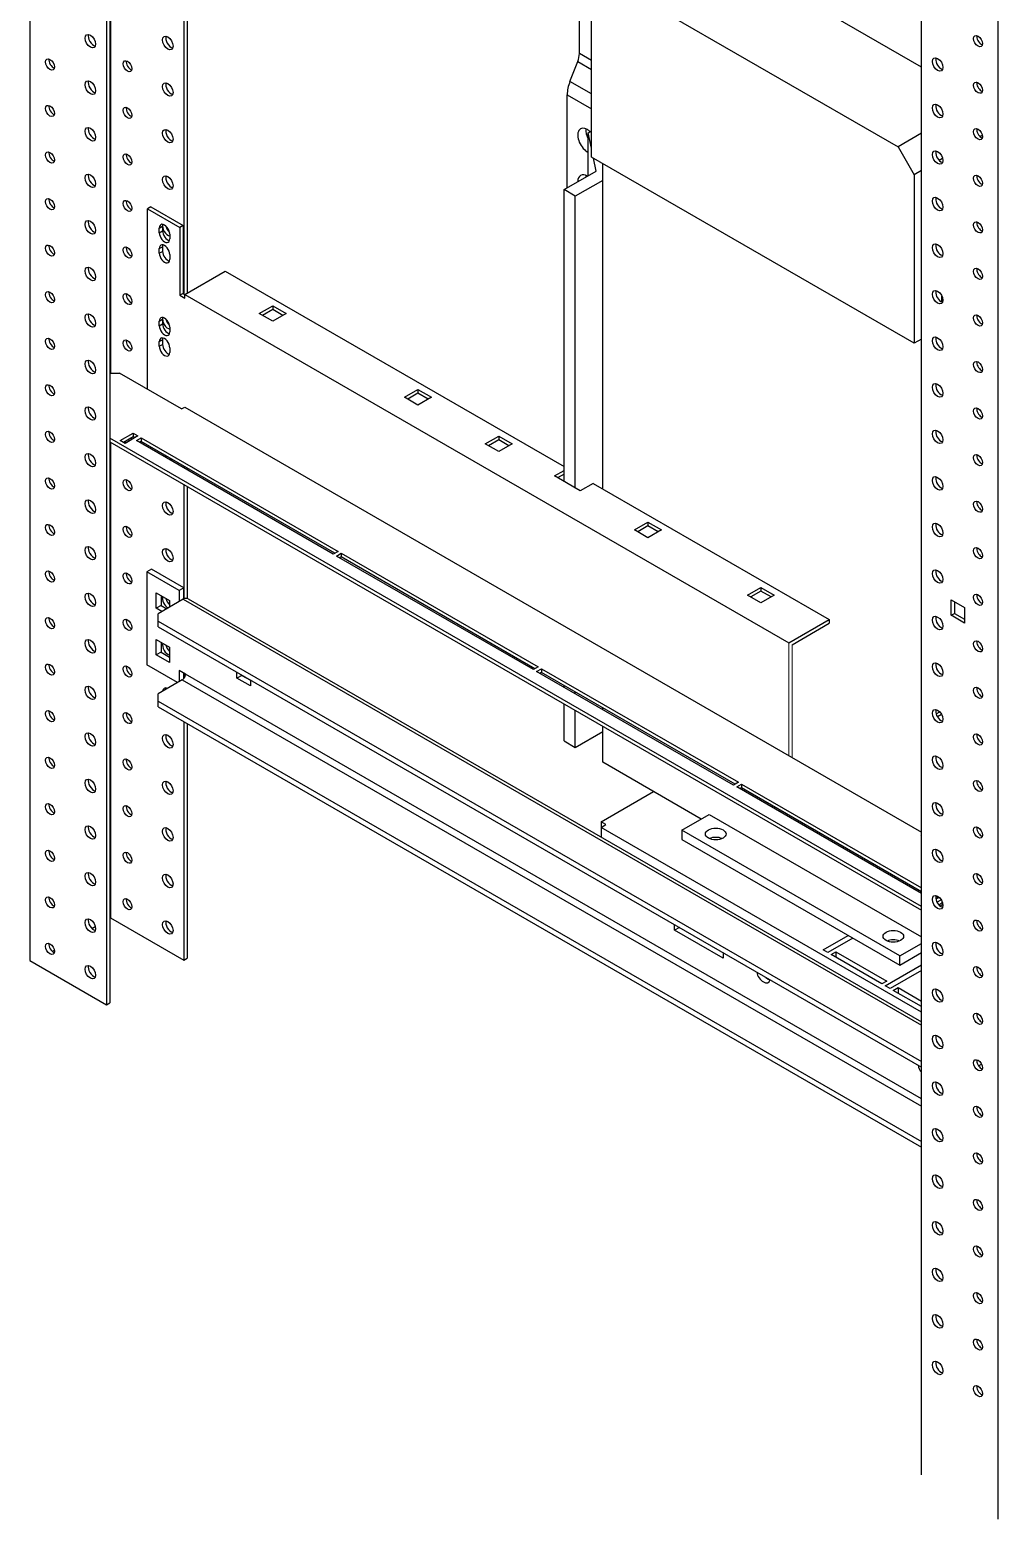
# Model space of a CAD drawing. Header units: millimetres. Extents: x -116965 to 323937, y 291661 to 566926.
# Drawn here: x -26063.5 to -25821.1, y 302940.2 to 303313.4 of the extents above; entities that cross this region are included whole.
import ezdxf

# ---------------------------------------------------------------- set-up
doc = ezdxf.new("R2010")
doc.units = ezdxf.units.MM
doc.layers.get('0').update_dxf_attribs({"lineweight": 18})
doc.layers.add('ALPHA', color=255, linetype='Continuous')

msp = doc.modelspace()

# ---------------------------------------------------------------- linework, layer by layer
for p, q in [((-25873.473469, 303159.765365), (-25873.473469, 303131.537912)), ((-25872.665347, 303159.298796), (-25872.665347, 303131.071343))]:
    msp.add_line(p, q)
at = {"layer": 'ALPHA'}
for p, q in [((-26043.294469, 303557.465811), (-26043.294469, 303227.367907)), ((-26063.49752, 303546.734713), (-26063.49752, 303080.165238)), ((-26024.909693, 303546.851355), (-26024.909693, 303247.19711)), ((-26024.101571, 303547.317925), (-26024.101571, 303247.430395)), ((-26044.304622, 303535.653688), (-26044.304622, 303069.084213)), ((-26043.4965, 303536.120257), (-26043.4965, 303069.550782)), ((-25840.253808, 302951.275421), (-25840.253808, 303417.844895)), ((-25821.06091, 302940.194396), (-25821.06091, 303406.76387)), ((-25840.253808, 303304.001944), (-25898.640625, 303337.711588)), ((-25918.843676, 303326.047351), (-25846.112693, 303284.056099)), ((-25922.884286, 303281.489966), (-25922.884286, 303323.714504)), ((-25925.914744, 303307.426445), (-25925.914744, 303321.801569)), ((-25922.884286, 303305.676809), (-25925.914744, 303307.426445)), ((-25928.268527, 303300.422293), (-25926.320748, 303305.442403)), ((-25926.320748, 303305.442403), (-25922.884286, 303303.458361)), ((-25922.884286, 303297.3137), (-25928.268527, 303300.422293)), ((-25928.945201, 303273.79157), (-25928.945201, 303297.115556)), ((-25928.945201, 303297.115556), (-25922.884286, 303293.616285)), ((-25923.692408, 303287.55537), (-25922.884286, 303288.021939)), ((-25923.692408, 303276.824272), (-25923.692408, 303287.55537)), ((-25922.884286, 303283.7295), (-25923.692408, 303287.55537)), ((-25840.253808, 303287.438727), (-25846.112693, 303284.056099)), ((-25825.050468, 303286.88499), (-25825.556632, 303286.592756)), ((-25842.072083, 303234.833019), (-25922.884286, 303281.489966)), ((-25921.672103, 303277.990695), (-25922.345538, 303281.17892)), ((-25846.112693, 303284.056099), (-25842.072083, 303277.057556)), ((-25834.973087, 303281.156164), (-25835.837065, 303280.657346)), ((-25929.753323, 303273.325001), (-25921.672103, 303277.990695)), ((-25920.055859, 303275.657848), (-25920.055859, 303279.856973)), ((-25840.253808, 303278.107338), (-25842.072083, 303277.057556)), ((-25920.055859, 303275.657848), (-25926.924896, 303271.692007)), ((-25920.055859, 303198.323958), (-25920.055859, 303275.657848)), ((-25842.072083, 303277.057556), (-25842.072083, 303234.833019)), ((-25929.753323, 303200.190235), (-25929.753323, 303273.325001)), ((-25926.924896, 303271.692007), (-25929.753323, 303273.325001)), ((-25926.924896, 303198.557242), (-25926.924896, 303271.692007)), ((-26033.192944, 303269.009233), (-26034.001066, 303268.542664)), ((-26034.001066, 303268.542664), (-26025.919846, 303263.876969)), ((-26034.001066, 303223.285424), (-26034.001066, 303268.542664)), ((-26033.192944, 303269.009233), (-26025.111724, 303264.343538)), ((-26031.071624, 303263.702005), (-26030.263502, 303264.168575)), ((-26031.071624, 303262.535582), (-26031.071624, 303263.702005)), ((-26031.071624, 303262.535582), (-26030.263502, 303263.002151)), ((-26030.263502, 303264.168575), (-26030.263502, 303263.002151)), ((-26028.445227, 303262.185654), (-26028.445227, 303261.019231)), ((-26025.111724, 303264.343538), (-26025.919846, 303263.876969)), ((-26025.919846, 303263.876969), (-26025.919846, 303246.847183)), ((-26025.111724, 303264.343538), (-26025.111724, 303247.313752)), ((-26031.071624, 303258.569741), (-26030.263502, 303259.03631)), ((-26031.071624, 303257.403317), (-26031.071624, 303258.569741)), ((-26030.263502, 303259.03631), (-26030.263502, 303257.869887)), ((-26031.071624, 303257.403317), (-26030.263502, 303257.869887)), ((-26028.445227, 303257.05339), (-26028.445227, 303255.886967)), ((-26024.707663, 303247.080468), (-26014.606137, 303252.912586)), ((-26014.606137, 303252.912586), (-25929.753323, 303203.922791)), ((-26025.111724, 303247.313752), (-26025.919846, 303246.847183)), ((-26025.111724, 303247.313752), (-26024.707663, 303247.080468)), ((-26025.919846, 303246.847183), (-26024.707663, 303246.147329)), ((-26024.707663, 303246.147329), (-26024.707663, 303247.080468)), ((-26024.707663, 303247.080468), (-25873.473469, 303159.765365)), ((-26006.040044, 303242.298131), (-26002.686337, 303244.234394)), ((-26002.686337, 303244.234394), (-26002.686337, 303243.301255)), ((-26002.686337, 303244.234394), (-25999.332631, 303242.298131)), ((-25835.203045, 303245.232242), (-25835.203045, 303246.766306)), ((-26031.071624, 303240.373531), (-26030.263502, 303240.840101)), ((-26031.071624, 303239.207108), (-26031.071624, 303240.373531)), ((-26030.263502, 303240.840101), (-26030.263502, 303239.673677)), ((-26002.686337, 303240.361867), (-26006.040044, 303242.298131)), ((-26002.686337, 303243.301255), (-26005.231922, 303241.831561)), ((-26000.140753, 303241.831561), (-26002.686337, 303243.301255)), ((-25999.332631, 303242.298131), (-26002.686337, 303240.361867)), ((-26031.071624, 303239.207108), (-26030.263502, 303239.673677)), ((-26028.445227, 303238.857181), (-26028.445227, 303237.690757)), ((-26031.071624, 303235.241267), (-26030.263502, 303235.707837)), ((-26031.071624, 303234.074844), (-26031.071624, 303235.241267)), ((-26031.071624, 303234.074844), (-26030.263502, 303234.541413)), ((-26030.263502, 303235.707837), (-26030.263502, 303234.541413)), ((-26028.445227, 303233.724916), (-26028.445227, 303232.558493)), ((-25840.253808, 303235.8828), (-25842.072083, 303234.833019)), ((-26043.4965, 303227.367907), (-26041.072134, 303227.367907)), ((-26025.515785, 303218.386445), (-26041.072134, 303227.367907)), ((-25969.674552, 303221.302504), (-25966.320845, 303223.238768)), ((-25966.320845, 303219.366241), (-25969.674552, 303221.302504)), ((-25966.320845, 303222.305629), (-25968.86643, 303220.835935)), ((-25966.320845, 303223.238768), (-25966.320845, 303222.305629)), ((-25966.320845, 303223.238768), (-25962.967139, 303221.302504)), ((-25963.775261, 303220.835935), (-25966.320845, 303222.305629)), ((-25962.967139, 303221.302504), (-25966.320845, 303219.366241)), ((-26025.515785, 303218.386445), (-26024.707663, 303218.853014)), ((-26024.707663, 303218.853014), (-25840.253808, 303112.358532)), ((-25840.253808, 303093.695753), (-26043.4965, 303211.037976)), ((-26043.4965, 303210.104837), (-25840.253808, 303092.762614)), ((-26043.294469, 303209.988194), (-26043.294469, 303090.896336)), ((-26040.870103, 303210.454764), (-26037.637615, 303212.321042)), ((-26039.65792, 303209.75491), (-26040.870103, 303210.454764)), ((-26037.637615, 303211.387903), (-26040.061981, 303209.988194)), ((-26036.425432, 303211.621188), (-26039.65792, 303209.75491)), ((-26037.637615, 303212.321042), (-26037.637615, 303211.387903)), ((-26037.637615, 303212.321042), (-26036.425432, 303211.621188)), ((-26037.233554, 303211.154618), (-26037.637615, 303211.387903)), ((-26036.829493, 303210.454764), (-26035.61731, 303211.154618)), ((-25987.534049, 303181.994026), (-26036.829493, 303210.454764)), ((-26035.61731, 303210.221479), (-26036.021371, 303209.988194)), ((-26035.61731, 303211.154618), (-26035.61731, 303210.221479)), ((-26035.61731, 303211.154618), (-25986.321866, 303182.69388)), ((-25987.129988, 303182.227311), (-26035.61731, 303210.221479)), ((-25949.471501, 303209.638267), (-25946.117795, 303211.574531)), ((-25946.117795, 303210.641392), (-25948.663379, 303209.171698)), ((-25946.117795, 303211.574531), (-25946.117795, 303210.641392)), ((-25946.117795, 303211.574531), (-25942.764088, 303209.638267)), ((-25943.57221, 303209.171698), (-25946.117795, 303210.641392)), ((-25946.117795, 303207.702004), (-25949.471501, 303209.638267)), ((-25942.764088, 303209.638267), (-25946.117795, 303207.702004)), ((-26024.909693, 303204.039434), (-26024.909693, 303203.572864)), ((-26024.101571, 303203.572864), (-26024.101571, 303203.106295)), ((-25932.177689, 303201.589944), (-25929.753323, 303202.989652)), ((-26024.909693, 303199.373739), (-26024.909693, 303170.783358)), ((-26024.101571, 303198.907169), (-26024.101571, 303170.909108)), ((-25925.712713, 303197.857388), (-25932.177689, 303201.589944)), ((-25929.753323, 303202.056513), (-25931.369567, 303201.123374)), ((-25922.480225, 303199.723666), (-25925.712713, 303197.857388)), ((-25922.480225, 303199.723666), (-25863.371943, 303165.597484)), ((-25912.095857, 303188.059429), (-25908.74215, 303189.995692)), ((-25908.74215, 303186.123166), (-25912.095857, 303188.059429)), ((-25908.74215, 303189.062553), (-25911.287735, 303187.59286)), ((-25908.74215, 303189.995692), (-25908.74215, 303189.062553)), ((-25908.74215, 303189.995692), (-25905.388444, 303188.059429)), ((-25906.196566, 303187.59286), (-25908.74215, 303189.062553)), ((-25905.388444, 303188.059429), (-25908.74215, 303186.123166)), ((-25986.321866, 303182.69388), (-25987.534049, 303181.994026)), ((-25986.725927, 303181.527456), (-25985.513744, 303182.227311)), ((-25937.430483, 303153.066718), (-25986.725927, 303181.527456)), ((-25985.513744, 303181.294172), (-25985.917805, 303181.060887)), ((-25985.513744, 303182.227311), (-25985.513744, 303181.294172)), ((-25985.513744, 303182.227311), (-25936.2183, 303153.766573)), ((-25937.026422, 303153.300003), (-25985.513744, 303181.294172)), ((-26032.990913, 303178.26147), (-26034.203096, 303177.561616)), ((-26034.203096, 303177.561616), (-26034.203096, 303154.233142)), ((-26026.121876, 303172.895921), (-26034.203096, 303177.561616)), ((-26024.909693, 303173.595775), (-26032.990913, 303178.26147)), ((-26024.909693, 303173.595775), (-26026.121876, 303172.895921)), ((-26026.121876, 303172.895921), (-26026.121876, 303170.096504)), ((-26024.909693, 303170.783358), (-26024.909693, 303173.595775)), ((-25883.811586, 303171.729497), (-25880.457879, 303173.665761)), ((-25880.457879, 303172.732622), (-25883.003464, 303171.262928)), ((-25880.457879, 303173.665761), (-25880.457879, 303172.732622)), ((-25880.457879, 303173.665761), (-25877.104173, 303171.729497)), ((-25877.912295, 303171.262928), (-25880.457879, 303172.732622)), ((-26031.83934, 303168.428518), (-26031.83934, 303172.301045)), ((-26031.83934, 303172.301045), (-26028.485633, 303170.364782)), ((-26030.627156, 303169.128373), (-26031.83934, 303168.428518)), ((-26025.111724, 303170.679716), (-26031.374669, 303167.063803)), ((-26030.627156, 303171.601191), (-26030.627156, 303169.128373)), ((-26030.627156, 303169.128373), (-26029.212943, 303168.311876)), ((-26028.485633, 303170.364782), (-26028.485633, 303168.731789)), ((-26025.111724, 303170.679716), (-25840.253808, 303063.951949)), ((-26023.826009, 303170.807076), (-25840.253808, 303064.821616)), ((-25880.457879, 303169.793234), (-25883.811586, 303171.729497)), ((-25877.104173, 303171.729497), (-25880.457879, 303169.793234)), ((-25832.839288, 303166.678883), (-25832.839288, 303170.55141)), ((-25832.839288, 303170.55141), (-25829.485582, 303168.615146)), ((-25832.031166, 303170.08484), (-25832.031166, 303167.145452)), ((-26030.425126, 303167.612022), (-26031.83934, 303168.428518)), ((-26031.374669, 303165.197525), (-26031.374669, 303167.063803)), ((-26031.374669, 303165.197525), (-25840.253808, 303054.853844)), ((-26031.374669, 303163.797816), (-26031.374669, 303165.197525)), ((-25873.473469, 303159.765365), (-25863.371943, 303165.597484)), ((-25863.371943, 303165.597484), (-25863.371943, 303164.664345)), ((-25832.839288, 303166.678883), (-25832.031166, 303167.145452)), ((-25829.485582, 303164.74262), (-25832.839288, 303166.678883)), ((-25832.031166, 303167.145452), (-25829.485582, 303165.675759)), ((-25829.485582, 303168.615146), (-25829.485582, 303164.74262)), ((-26031.374669, 303163.797816), (-25840.253808, 303053.454136)), ((-25872.665347, 303159.298796), (-25863.371943, 303164.664345)), ((-26031.83934, 303156.764282), (-26031.83934, 303160.636808)), ((-26031.83934, 303160.636808), (-26028.485633, 303158.700545)), ((-26030.627156, 303159.936954), (-26030.627156, 303157.464136)), ((-26028.485633, 303158.700545), (-26028.485633, 303154.828018)), ((-26026.525937, 303149.800732), (-26034.203096, 303154.233142)), ((-26030.627156, 303157.464136), (-26031.83934, 303156.764282)), ((-26028.485633, 303154.828018), (-26031.83934, 303156.764282)), ((-26030.627156, 303157.464136), (-26028.485633, 303156.227727)), ((-26025.313754, 303150.500586), (-26031.374669, 303147.001315)), ((-26024.505632, 303151.900295), (-26026.121876, 303152.833434)), ((-26026.121876, 303152.833434), (-26026.121876, 303150.034017)), ((-26025.313754, 303150.500586), (-25840.253808, 303043.656177)), ((-26024.909693, 303152.13358), (-26024.909693, 303150.858888)), ((-26024.909693, 303150.858888), (-26024.909693, 303152.13358)), ((-25840.253808, 303045.522455), (-26024.505632, 303151.900295)), ((-26011.636289, 303150.932163), (-26011.636289, 303152.401857)), ((-26010.424106, 303151.632017), (-26011.636289, 303150.932163)), ((-26008.282582, 303148.9959), (-26011.636289, 303150.932163)), ((-26010.424106, 303151.702003), (-26010.424106, 303151.632017)), ((-26010.424106, 303151.632017), (-26008.282582, 303150.395608)), ((-26008.282582, 303150.465594), (-26008.282582, 303148.9959)), ((-25936.2183, 303153.766573), (-25937.430483, 303153.066718)), ((-25936.622361, 303152.600149), (-25935.410178, 303153.300003)), ((-25887.326917, 303124.139411), (-25936.622361, 303152.600149)), ((-25935.410178, 303152.366864), (-25935.814239, 303152.13358)), ((-25935.410178, 303153.300003), (-25935.410178, 303152.366864)), ((-25935.410178, 303153.300003), (-25886.114733, 303124.839265)), ((-25886.922855, 303124.372696), (-25935.410178, 303152.366864)), ((-26031.374669, 303145.135037), (-26031.374669, 303147.001315)), ((-25929.753323, 303148.634308), (-25929.753323, 303149.100878)), ((-25926.924896, 303147.001315), (-25926.924896, 303147.467885)), ((-26031.374669, 303145.135037), (-25840.253808, 303034.791357)), ((-26031.374669, 303143.735329), (-26031.374669, 303145.135037)), ((-26031.374669, 303143.735329), (-25840.253808, 303033.391648)), ((-25929.753323, 303135.220436), (-25929.753323, 303144.435183)), ((-25926.924896, 303133.587443), (-25926.924896, 303142.80219)), ((-25920.055859, 303143.035475), (-25920.055859, 303143.502044)), ((-26024.909693, 303140.002773), (-26024.909693, 303080.28188)), ((-26024.101571, 303139.536204), (-26024.101571, 303080.74845)), ((-25836.617259, 303141.985693), (-25835.708121, 303142.510584)), ((-25835.235493, 303141.850317), (-25836.281765, 303141.246252)), ((-25926.924896, 303133.587443), (-25920.055859, 303137.553283)), ((-25920.055859, 303137.553283), (-25920.055859, 303138.83635)), ((-25920.055859, 303129.854887), (-25920.055859, 303137.553283)), ((-25929.753323, 303135.220436), (-25926.924896, 303133.587443)), ((-25895.408137, 303115.624518), (-25920.055859, 303129.854887)), ((-25886.114733, 303124.839265), (-25887.326917, 303124.139411)), ((-25886.518794, 303123.672842), (-25885.306611, 303124.372696)), ((-25885.306611, 303124.372696), (-25885.306611, 303123.439557)), ((-25885.306611, 303124.372696), (-25840.253808, 303098.361448)), ((-25920.45992, 303114.924664), (-25907.327937, 303122.506418)), ((-25840.253808, 303096.961739), (-25886.518794, 303123.672842)), ((-25885.306611, 303123.439557), (-25885.710672, 303123.206272)), ((-25840.253808, 303097.428309), (-25885.306611, 303123.439557)), ((-25900.256869, 303112.825101), (-25893.387832, 303116.790942)), ((-25893.387832, 303116.790942), (-25840.253808, 303086.113999)), ((-25920.45992, 303114.924664), (-25920.45992, 303113.524955)), ((-25919.247737, 303114.22481), (-25920.45992, 303114.924664)), ((-25920.45992, 303113.524955), (-25919.247737, 303114.22481)), ((-25840.253808, 303067.217935), (-25920.45992, 303113.524955)), ((-25920.45992, 303113.524955), (-25920.45992, 303111.128636)), ((-25900.256869, 303112.825101), (-25900.256869, 303110.492254)), ((-25845.708632, 303081.331662), (-25900.256869, 303112.825101)), ((-25900.256869, 303110.492254), (-25845.708632, 303078.998814)), ((-25840.455838, 303111.542035), (-25840.253808, 303111.658678)), ((-25840.455838, 303111.542035), (-25840.253808, 303111.425393)), ((-25836.682829, 303096.299742), (-25836.011167, 303095.911958)), ((-25836.011167, 303095.911958), (-25836.669343, 303095.53196)), ((-25836.38278, 303094.764268), (-25835.336509, 303095.368333)), ((-25835.203045, 303094.512249), (-25835.910152, 303094.104001)), ((-25835.203045, 303095.131227), (-25835.203045, 303094.512249)), ((-25834.935445, 303094.35775), (-25835.203045, 303094.512249)), ((-26043.4965, 303090.779694), (-26043.294469, 303090.896336)), ((-26043.294469, 303090.896336), (-26024.909693, 303080.28188)), ((-25834.91359, 303094.212797), (-25835.593516, 303093.820242)), ((-26047.969099, 303088.197437), (-26047.105121, 303088.696255)), ((-25902.075144, 303087.746992), (-25902.075144, 303089.1467)), ((-25900.862961, 303088.446846), (-25902.075144, 303087.746992)), ((-25889.953313, 303080.74845), (-25902.075144, 303087.746992)), ((-25864.90153, 303082.848013), (-25858.638584, 303086.463926)), ((-25857.426401, 303085.764072), (-25863.689347, 303082.148158)), ((-25845.708632, 303081.331662), (-25840.253808, 303084.481006)), ((-26063.49752, 303080.165238), (-26044.304622, 303069.084213)), ((-26057.891717, 303082.468611), (-26057.385554, 303082.760845)), ((-26024.909693, 303080.28188), (-26024.101571, 303080.74845)), ((-25889.953313, 303082.148158), (-25889.953313, 303080.74845)), ((-25863.689347, 303082.148158), (-25864.90153, 303082.848013)), ((-25862.881225, 303081.681589), (-25861.669042, 303082.381443)), ((-25850.153303, 303074.33312), (-25862.881225, 303081.681589)), ((-25861.669042, 303082.381443), (-25861.669042, 303080.981735)), ((-25861.669042, 303082.381443), (-25848.94112, 303075.032974)), ((-25845.708632, 303078.998814), (-25840.253808, 303082.148158)), ((-25845.708632, 303078.998814), (-25845.708632, 303081.331662)), ((-25849.345181, 303073.86655), (-25840.253808, 303079.115457)), ((-25840.253808, 303077.715748), (-25848.132998, 303073.166696)), ((-25848.94112, 303075.032974), (-25850.153303, 303074.33312)), ((-25848.132998, 303073.166696), (-25849.345181, 303073.86655)), ((-25847.324876, 303072.700126), (-25846.112693, 303073.399981)), ((-25840.253808, 303068.617644), (-25847.324876, 303072.700126)), ((-25846.112693, 303073.399981), (-25846.112693, 303072.000272)), ((-25846.112693, 303073.399981), (-25840.253808, 303070.017352)), ((-26044.304622, 303069.084213), (-26043.4965, 303069.550782)), ((-25825.967321, 303053.770761), (-25825.245871, 303054.187291))]:
    msp.add_line(p, q, dxfattribs=at)
for centre, major_axis, start_param, end_param in [((-26048.345232, 303310.533916), (-0.928571, 1.608333), 0.7853981634, 7.0685834706), ((-26047.53711, 303311.000486), (-0.928571, 1.608333), 0.4501966899, 2.6913959637), ((-26028.950303, 303310.067347), (-0.928571, 1.608333), 0.7853981634, 7.0685834706), ((-26028.142181, 303310.533916), (-0.928571, 1.608333), 0.4501966899, 2.6913959637), ((-25826.111672, 303310.533916), (-0.771429, 1.336153), 0.7853981634, 7.0685834706), ((-25825.30355, 303311.000486), (-0.771429, 1.336153), 0.5512855984, 2.3561944902), ((-25928.945201, 303305.676809), (2.142857, 3.711537), 4.9741883682, 5.4977871438), ((-25825.30355, 303311.000486), (-0.771429, 1.336153), 2.3561944902, 2.5903070552), ((-26058.446758, 303304.701798), (-0.771429, 1.336153), 0.7853981634, 7.0685834706), ((-26057.638636, 303305.168367), (-0.771429, 1.336153), 0.5512855984, 2.5903070552), ((-26039.051829, 303304.235228), (-0.771429, 1.336153), 0.7853981634, 7.0685834706), ((-26038.243707, 303304.701798), (-0.771429, 1.336153), 0.5512855984, 2.5903070552), ((-25836.213198, 303304.701798), (-0.928571, 1.608333), 0.7853981634, 7.0685834706), ((-25835.405076, 303305.168367), (-0.928571, 1.608333), 0.4501966899, 2.3561944902), ((-25835.405076, 303305.168367), (-0.928571, 1.608333), 2.3561944902, 2.6913959637), ((-26048.345232, 303298.869679), (-0.928571, 1.608333), 0.7853981634, 7.0685834706), ((-26047.53711, 303299.336249), (-0.928571, 1.608333), 0.4501966899, 2.6913959637), ((-26028.950303, 303298.40311), (-0.928571, 1.608333), 0.7853981634, 7.0685834706), ((-26028.142181, 303298.869679), (-0.928571, 1.608333), 0.4501966899, 2.6913959637), ((-25923.894439, 303300.031615), (3.571429, 6.185896), 1.8325957146, 2.3561944902), ((-25826.111672, 303298.869679), (-0.771429, 1.336153), 0.7853981634, 7.0685834706), ((-25825.30355, 303299.336249), (-0.771429, 1.336153), 0.5512855984, 2.3561944902), ((-25825.30355, 303299.336249), (-0.771429, 1.336153), 2.3561944902, 2.5903070552), ((-26058.446758, 303293.037561), (-0.771429, 1.336153), 0.7853981634, 7.0685834706), ((-26057.638636, 303293.50413), (-0.771429, 1.336153), 0.5512855984, 2.5903070552), ((-26039.051829, 303292.570991), (-0.771429, 1.336153), 0.7853981634, 7.0685834706), ((-26038.243707, 303293.037561), (-0.771429, 1.336153), 0.5512855984, 2.5903070552), ((-25836.213198, 303293.037561), (-0.928571, 1.608333), 0.7853981634, 7.0685834706), ((-25835.405076, 303293.50413), (-0.928571, 1.608333), 0.4501966899, 2.3561944902), ((-26048.345232, 303287.205442), (-0.928571, 1.608333), 0.7853981634, 7.0685834706), ((-26047.53711, 303287.672012), (-0.928571, 1.608333), 0.4501966899, 2.6913959637), ((-26028.950303, 303286.738873), (-0.928571, 1.608333), 0.7853981634, 7.0685834706), ((-26028.142181, 303287.205442), (-0.928571, 1.608333), 0.4501966899, 2.6913959637), ((-25923.894439, 303285.572449), (-1.714286, 2.96923), 5.4977871438, 8.722809884), ((-25921.874134, 303286.738873), (-1.714286, 2.96923), 0.6301372461, 1.5081324112), ((-25923.894439, 303285.572449), (-1.714286, 2.96923), 5.2032716587, 5.4977871438), ((-25835.405076, 303293.50413), (-0.928571, 1.608333), 2.3561944902, 2.6913959637), ((-25826.111672, 303287.205442), (-0.771429, 1.336153), 0.7853981634, 7.0685834706), ((-25825.30355, 303287.672012), (-0.771429, 1.336153), 0.5512855984, 2.3561944902), ((-25825.30355, 303287.672012), (-0.771429, 1.336153), 2.3561944902, 2.5903070552), ((-26058.446758, 303281.373324), (-0.771429, 1.336153), 0.7853981634, 7.0685834706), ((-26057.638636, 303281.839894), (-0.771429, 1.336153), 0.5512855984, 2.5903070552), ((-26039.051829, 303280.906755), (-0.771429, 1.336153), 0.7853981634, 7.0685834706), ((-26038.243707, 303281.373324), (-0.771429, 1.336153), 0.5512855984, 2.5903070552), ((-25836.213198, 303281.373324), (-0.928571, 1.608333), 0.7853981634, 7.0685834706), ((-25835.405076, 303281.839894), (-0.928571, 1.608333), 0.4501966899, 2.3561944902), ((-26048.345232, 303275.541206), (-0.928571, 1.608333), 0.7853981634, 7.0685834706), ((-26047.53711, 303276.007775), (-0.928571, 1.608333), 0.4501966899, 2.6913959637), ((-25923.894439, 303273.908212), (-1.714286, 2.96923), 5.4977871438, 7.0685834706), ((-25835.405076, 303281.839894), (-0.928571, 1.608333), 2.3561944902, 2.6913959637), ((-25826.111672, 303275.541206), (-0.771429, 1.336153), 0.7853981634, 7.0685834706), ((-26028.950303, 303275.074636), (-0.928571, 1.608333), 0.7853981634, 7.0685834706), ((-26028.142181, 303275.541206), (-0.928571, 1.608333), 0.4501966899, 2.6913959637), ((-25921.874134, 303275.074636), (-1.714286, 2.96923), 0.6301372461, 0.7853981634), ((-25825.30355, 303276.007775), (-0.771429, 1.336153), 0.5512855984, 2.3561944902), ((-25825.30355, 303276.007775), (-0.771429, 1.336153), 2.3561944902, 2.5903070552), ((-26058.446758, 303269.709087), (-0.771429, 1.336153), 0.7853981634, 7.0685834706), ((-26057.638636, 303270.175657), (-0.771429, 1.336153), 0.5512855984, 2.5903070552), ((-26039.051829, 303269.242518), (-0.771429, 1.336153), 0.7853981634, 7.0685834706), ((-26038.243707, 303269.709087), (-0.771429, 1.336153), 0.5512855984, 2.5903070552), ((-25836.213198, 303269.709087), (-0.928571, 1.608333), 0.7853981634, 7.0685834706), ((-25835.405076, 303270.175657), (-0.928571, 1.608333), 0.4501966899, 2.3561944902), ((-25835.405076, 303270.175657), (-0.928571, 1.608333), 2.3561944902, 2.6913959637), ((-26048.345232, 303263.876969), (-0.928571, 1.608333), 0.7853981634, 7.0685834706), ((-26047.53711, 303264.343538), (-0.928571, 1.608333), 0.4501966899, 2.6913959637), ((-26029.758425, 303262.94383), (-0.928571, 1.608333), 3.926990817, 7.0685834706), ((-26029.758425, 303261.777406), (-0.928571, 1.608333), 0.7853981634, 3.926990817), ((-26028.950303, 303263.410399), (-0.928571, 1.608333), 0.4501966899, 2.7509856099), ((-26028.950303, 303263.410399), (-0.928571, 1.608333), 0.4501966899, 0.7853981634), ((-26028.950303, 303262.243976), (-0.928571, 1.608333), 0.7853981634, 2.6913959637), ((-26028.142181, 303263.876969), (-0.928571, 1.608333), 1.0557811948, 2.0858114588), ((-25826.111672, 303263.876969), (-0.771429, 1.336153), 0.7853981634, 7.0685834706), ((-25825.30355, 303264.343538), (-0.771429, 1.336153), 0.5512855984, 2.3561944902), ((-25825.30355, 303264.343538), (-0.771429, 1.336153), 2.3561944902, 2.5903070552), ((-26058.446758, 303258.04485), (-0.771429, 1.336153), 0.7853981634, 7.0685834706), ((-26057.638636, 303258.51142), (-0.771429, 1.336153), 0.5512855984, 2.5903070552), ((-26039.051829, 303257.578281), (-0.771429, 1.336153), 0.7853981634, 7.0685834706), ((-26038.243707, 303258.04485), (-0.771429, 1.336153), 0.5512855984, 2.5903070552), ((-26029.758425, 303257.811566), (-0.928571, 1.608333), 3.926990817, 7.0685834706), ((-26028.950303, 303258.278135), (-0.928571, 1.608333), 0.4501966899, 0.7853981634), ((-25836.213198, 303258.04485), (-0.928571, 1.608333), 0.7853981634, 7.0685834706), ((-25835.405076, 303258.51142), (-0.928571, 1.608333), 0.4501966899, 2.3561944902), ((-26029.758425, 303256.645142), (-0.928571, 1.608333), 0.7853981634, 3.926990817), ((-26028.950303, 303257.111711), (-0.928571, 1.608333), 0.7853981634, 2.6913959637), ((-25835.405076, 303258.51142), (-0.928571, 1.608333), 2.3561944902, 2.6913959637), ((-26048.345232, 303252.212732), (-0.928571, 1.608333), 0.7853981634, 7.0685834706), ((-26047.53711, 303252.679301), (-0.928571, 1.608333), 0.4501966899, 2.6913959637), ((-25826.111672, 303252.212732), (-0.771429, 1.336153), 0.7853981634, 7.0685834706), ((-25825.30355, 303252.679301), (-0.771429, 1.336153), 0.5512855984, 2.3561944902), ((-25825.30355, 303252.679301), (-0.771429, 1.336153), 2.3561944902, 2.5903070552), ((-26058.446758, 303246.380613), (-0.771429, 1.336153), 0.7853981634, 7.0685834706), ((-26057.638636, 303246.847183), (-0.771429, 1.336153), 0.5512855984, 2.5903070552), ((-26039.051829, 303245.914044), (-0.771429, 1.336153), 0.7853981634, 7.0685834706), ((-26038.243707, 303246.380613), (-0.771429, 1.336153), 0.5512855984, 2.5903070552), ((-25836.213198, 303246.380613), (-0.928571, 1.608333), 0.7853981634, 7.0685834706), ((-25835.405076, 303246.847183), (-0.928571, 1.608333), 0.4501966899, 2.3561944902), ((-25835.405076, 303246.847183), (-0.928571, 1.608333), 2.3561944902, 2.6913959637), ((-26048.345232, 303240.548495), (-0.928571, 1.608333), 0.7853981634, 7.0685834706), ((-26047.53711, 303241.015064), (-0.928571, 1.608333), 0.4501966899, 2.6913959637), ((-26029.758425, 303239.615356), (-0.928571, 1.608333), 3.926990817, 7.0685834706), ((-26028.950303, 303240.081926), (-0.928571, 1.608333), 0.4501966899, 2.7509856099), ((-26028.950303, 303240.081926), (-0.928571, 1.608333), 0.4501966899, 0.7853981634), ((-26028.142181, 303240.548495), (-0.928571, 1.608333), 1.0557811948, 2.0858114588), ((-25826.111672, 303240.548495), (-0.771429, 1.336153), 0.7853981634, 7.0685834706), ((-25825.30355, 303241.015064), (-0.771429, 1.336153), 0.5512855984, 2.3561944902), ((-26058.446758, 303234.716377), (-0.771429, 1.336153), 0.7853981634, 7.0685834706), ((-26057.638636, 303235.182946), (-0.771429, 1.336153), 0.5512855984, 2.5903070552), ((-26029.758425, 303238.448932), (-0.928571, 1.608333), 0.7853981634, 3.926990817), ((-26029.758425, 303234.483092), (-0.928571, 1.608333), 3.926990817, 7.0685834706), ((-26028.950303, 303238.915502), (-0.928571, 1.608333), 0.7853981634, 2.6913959637), ((-26028.950303, 303234.949661), (-0.928571, 1.608333), 0.4501966899, 0.7853981634), ((-25836.213198, 303234.716377), (-0.928571, 1.608333), 0.7853981634, 7.0685834706), ((-25835.405076, 303235.182946), (-0.928571, 1.608333), 0.4501966899, 2.3561944902), ((-25825.30355, 303241.015064), (-0.771429, 1.336153), 2.3561944902, 2.5903070552), ((-26039.051829, 303234.249807), (-0.771429, 1.336153), 0.7853981634, 7.0685834706), ((-26038.243707, 303234.716377), (-0.771429, 1.336153), 0.5512855984, 2.5903070552), ((-26029.758425, 303233.316668), (-0.928571, 1.608333), 0.7853981634, 3.926990817), ((-26028.950303, 303233.783238), (-0.928571, 1.608333), 0.7853981634, 2.6913959637), ((-25835.405076, 303235.182946), (-0.928571, 1.608333), 2.3561944902, 2.6913959637), ((-26048.345232, 303228.884258), (-0.928571, 1.608333), 0.7853981634, 7.0685834706), ((-26047.53711, 303229.350828), (-0.928571, 1.608333), 0.4501966899, 2.6913959637), ((-25826.111672, 303228.884258), (-0.771429, 1.336153), 0.7853981634, 7.0685834706), ((-25825.30355, 303229.350828), (-0.771429, 1.336153), 0.5512855984, 2.3561944902), ((-25836.213198, 303223.05214), (-0.928571, 1.608333), 0.7853981634, 7.0685834706), ((-25825.30355, 303229.350828), (-0.771429, 1.336153), 2.3561944902, 2.5903070552), ((-26058.446758, 303223.05214), (-0.771429, 1.336153), 0.7853981634, 7.0685834706), ((-26057.638636, 303223.518709), (-0.771429, 1.336153), 0.5512855984, 2.5903070552), ((-25835.405076, 303223.518709), (-0.928571, 1.608333), 0.4501966899, 2.3561944902), ((-25835.405076, 303223.518709), (-0.928571, 1.608333), 2.3561944902, 2.6913959637), ((-26048.345232, 303217.220021), (-0.928571, 1.608333), 0.7853981634, 7.0685834706), ((-26047.53711, 303217.686591), (-0.928571, 1.608333), 0.4501966899, 2.6913959637), ((-25826.111672, 303217.220021), (-0.771429, 1.336153), 0.7853981634, 7.0685834706), ((-25825.30355, 303217.686591), (-0.771429, 1.336153), 0.5512855984, 2.3561944902), ((-25825.30355, 303217.686591), (-0.771429, 1.336153), 2.3561944902, 2.5903070552), ((-26058.446758, 303211.387903), (-0.771429, 1.336153), 0.7853981634, 7.0685834706), ((-26057.638636, 303211.854472), (-0.771429, 1.336153), 0.5512855984, 2.5903070552), ((-26039.051829, 303210.921333), (-0.771429, 1.336153), 1.7685003004, 2.0468890793), ((-26038.243707, 303211.387903), (-0.771429, 1.336153), 1.7685003004, 2.0468890793), ((-26039.051829, 303210.921333), (-0.771429, 1.336153), 4.2362962279, 4.5146850068), ((-25836.213198, 303211.387903), (-0.928571, 1.608333), 0.7853981634, 7.0685834706), ((-25835.405076, 303211.854472), (-0.928571, 1.608333), 0.4501966899, 2.3561944902), ((-25835.405076, 303211.854472), (-0.928571, 1.608333), 2.3561944902, 2.6913959637), ((-26048.345232, 303205.555784), (-0.928571, 1.608333), 0.7853981634, 7.0685834706), ((-26047.53711, 303206.022354), (-0.928571, 1.608333), 0.4501966899, 2.6913959637), ((-26028.950303, 303205.089215), (-0.928571, 1.608333), 6.0598569468, 6.4999731703), ((-26028.142181, 303205.555784), (-0.928571, 1.608333), 0.5525299851, 0.8623973041), ((-25826.111672, 303205.555784), (-0.771429, 1.336153), 0.7853981634, 7.0685834706), ((-25825.30355, 303206.022354), (-0.771429, 1.336153), 0.5512855984, 2.3561944902), ((-26028.950303, 303205.089215), (-0.928571, 1.608333), 4.4956011173, 4.9357173408), ((-25825.30355, 303206.022354), (-0.771429, 1.336153), 2.3561944902, 2.5903070552), ((-26058.446758, 303199.723666), (-0.771429, 1.336153), 0.7853981634, 7.0685834706), ((-26057.638636, 303200.190235), (-0.771429, 1.336153), 0.5512855984, 2.5903070552), ((-26039.051829, 303199.257096), (-0.771429, 1.336153), 0.7853981634, 7.0685834706), ((-26038.243707, 303199.723666), (-0.771429, 1.336153), 0.5512855984, 2.5903070552), ((-25836.213198, 303199.723666), (-0.928571, 1.608333), 0.7853981634, 7.0685834706), ((-25835.405076, 303200.190235), (-0.928571, 1.608333), 0.4501966899, 2.3561944902), ((-26048.345232, 303193.891548), (-0.928571, 1.608333), 0.7853981634, 7.0685834706), ((-26047.53711, 303194.358117), (-0.928571, 1.608333), 0.4501966899, 2.6913959637), ((-26028.950303, 303193.424978), (-0.928571, 1.608333), 0.7853981634, 7.0685834706), ((-26028.142181, 303193.891548), (-0.928571, 1.608333), 0.4501966899, 2.6913959637), ((-25835.405076, 303200.190235), (-0.928571, 1.608333), 2.3561944902, 2.6913959637), ((-25826.111672, 303193.891548), (-0.771429, 1.336153), 0.7853981634, 7.0685834706), ((-25825.30355, 303194.358117), (-0.771429, 1.336153), 0.5512855984, 2.3561944902), ((-25825.30355, 303194.358117), (-0.771429, 1.336153), 2.3561944902, 2.5903070552), ((-26058.446758, 303188.059429), (-0.771429, 1.336153), 0.7853981634, 7.0685834706), ((-26057.638636, 303188.525999), (-0.771429, 1.336153), 0.5512855984, 2.5903070552), ((-26039.051829, 303187.59286), (-0.771429, 1.336153), 0.7853981634, 7.0685834706), ((-26038.243707, 303188.059429), (-0.771429, 1.336153), 0.5512855984, 2.5903070552), ((-25836.213198, 303188.059429), (-0.928571, 1.608333), 0.7853981634, 7.0685834706), ((-25835.405076, 303188.525999), (-0.928571, 1.608333), 0.4501966899, 2.3561944902), ((-26048.345232, 303182.227311), (-0.928571, 1.608333), 0.7853981634, 7.0685834706), ((-26047.53711, 303182.69388), (-0.928571, 1.608333), 0.4501966899, 2.6913959637), ((-25835.405076, 303188.525999), (-0.928571, 1.608333), 2.3561944902, 2.6913959637), ((-25826.111672, 303182.227311), (-0.771429, 1.336153), 0.7853981634, 7.0685834706), ((-26028.950303, 303181.760741), (-0.928571, 1.608333), 0.7853981634, 7.0685834706), ((-26028.142181, 303182.227311), (-0.928571, 1.608333), 0.4501966899, 2.6913959637), ((-25825.30355, 303182.69388), (-0.771429, 1.336153), 0.5512855984, 2.3561944902), ((-25825.30355, 303182.69388), (-0.771429, 1.336153), 2.3561944902, 2.5903070552), ((-26058.446758, 303176.395192), (-0.771429, 1.336153), 0.7853981634, 7.0685834706), ((-26057.638636, 303176.861762), (-0.771429, 1.336153), 0.5512855984, 2.5903070552), ((-26039.051829, 303175.928623), (-0.771429, 1.336153), 0.7853981634, 7.0685834706), ((-26038.243707, 303176.395192), (-0.771429, 1.336153), 0.5512855984, 2.5903070552), ((-25836.213198, 303176.395192), (-0.928571, 1.608333), 0.7853981634, 7.0685834706), ((-25835.405076, 303176.861762), (-0.928571, 1.608333), 0.4501966899, 2.3561944902), ((-25835.405076, 303176.861762), (-0.928571, 1.608333), 2.3561944902, 2.6913959637), ((-26048.345232, 303170.563074), (-0.928571, 1.608333), 0.7853981634, 7.0685834706), ((-26047.53711, 303171.029643), (-0.928571, 1.608333), 0.4501966899, 2.6913959637), ((-26028.950303, 303170.096504), (-0.928571, 1.608333), 0.4237180439, 2.4364199313), ((-26028.142181, 303170.563074), (-0.928571, 1.608333), 1.0500139647, 2.0915786889), ((-26025.111724, 303168.580154), (1.285714, 2.226922), 0, 0.7853981634), ((-25826.111672, 303170.563074), (-0.771429, 1.336153), 0.7853981634, 7.0685834706), ((-25825.30355, 303171.029643), (-0.771429, 1.336153), 0.5512855984, 2.3561944902), ((-25825.30355, 303171.029643), (-0.771429, 1.336153), 2.3561944902, 2.5903070552), ((-26058.446758, 303164.730955), (-0.771429, 1.336153), 0.7853981634, 7.0685834706), ((-26057.638636, 303165.197525), (-0.771429, 1.336153), 0.5512855984, 2.5903070552), ((-26039.051829, 303164.264386), (-0.771429, 1.336153), 0.7853981634, 7.0685834706), ((-26038.243707, 303164.730955), (-0.771429, 1.336153), 0.5512855984, 2.5903070552), ((-25836.213198, 303164.730955), (-0.928571, 1.608333), 0.7853981634, 7.0685834706), ((-25835.405076, 303165.197525), (-0.928571, 1.608333), 0.4501966899, 2.3561944902), ((-25835.405076, 303165.197525), (-0.928571, 1.608333), 2.3561944902, 2.6913959637), ((-26048.345232, 303158.898837), (-0.928571, 1.608333), 0.7853981634, 7.0685834706), ((-26047.53711, 303159.365406), (-0.928571, 1.608333), 0.4501966899, 2.6913959637), ((-26028.950303, 303158.432267), (-0.928571, 1.608333), 0.4237180439, 2.7178746097), ((-26028.142181, 303158.898837), (-0.928571, 1.608333), 1.0500139647, 2.0915786889), ((-25826.111672, 303158.898837), (-0.771429, 1.336153), 0.7853981634, 7.0685834706), ((-25825.30355, 303159.365406), (-0.771429, 1.336153), 0.5512855984, 2.3561944902), ((-25825.30355, 303159.365406), (-0.771429, 1.336153), 2.3561944902, 2.5903070552), ((-26058.446758, 303153.066718), (-0.771429, 1.336153), 0.7853981634, 7.0685834706), ((-26057.638636, 303153.533288), (-0.771429, 1.336153), 0.5512855984, 2.5903070552), ((-26039.051829, 303152.600149), (-0.771429, 1.336153), 0.7853981634, 7.0685834706), ((-26038.243707, 303153.066718), (-0.771429, 1.336153), 0.5512855984, 2.5903070552), ((-25836.213198, 303153.066718), (-0.928571, 1.608333), 0.7853981634, 7.0685834706), ((-25835.405076, 303153.533288), (-0.928571, 1.608333), 0.4501966899, 2.3561944902), ((-26025.313754, 303151.433725), (0.571429, 0.989743), 3.926990817, 5.4977871438), ((-25835.405076, 303153.533288), (-0.928571, 1.608333), 2.3561944902, 2.6913959637), ((-26048.345232, 303147.2346), (-0.928571, 1.608333), 0.7853981634, 7.0685834706), ((-26047.53711, 303147.70117), (-0.928571, 1.608333), 0.4501966899, 2.6913959637), ((-26028.950303, 303146.768031), (-0.928571, 1.608333), 5.5780125849, 6.9883580295), ((-26028.142181, 303147.2346), (-0.928571, 1.608333), 0.4501966899, 0.7051727223), ((-25826.111672, 303147.2346), (-0.771429, 1.336153), 0.7853981634, 7.0685834706), ((-25825.30355, 303147.70117), (-0.771429, 1.336153), 0.5512855984, 2.3561944902), ((-26058.446758, 303141.402482), (-0.771429, 1.336153), 0.7853981634, 7.0685834706), ((-26057.638636, 303141.869051), (-0.771429, 1.336153), 0.5512855984, 2.5903070552), ((-25836.213198, 303141.402482), (-0.928571, 1.608333), 0.7853981634, 7.0685834706), ((-25835.405076, 303141.869051), (-0.928571, 1.608333), 0.4501966899, 2.3561944902), ((-25825.30355, 303147.70117), (-0.771429, 1.336153), 2.3561944902, 2.5903070552), ((-26039.051829, 303140.935912), (-0.771429, 1.336153), 0.7853981634, 7.0685834706), ((-26038.243707, 303141.402482), (-0.771429, 1.336153), 0.5512855984, 2.5903070552), ((-25835.405076, 303141.869051), (-0.928571, 1.608333), 2.3561944902, 2.6913959637), ((-26048.345232, 303135.570363), (-0.928571, 1.608333), 0.7853981634, 7.0685834706), ((-26047.53711, 303136.036933), (-0.928571, 1.608333), 0.4501966899, 2.6913959637), ((-26028.950303, 303135.103794), (-0.928571, 1.608333), 0.7853981634, 7.0685834706), ((-26028.142181, 303135.570363), (-0.928571, 1.608333), 0.4501966899, 2.6913959637), ((-25826.111672, 303135.570363), (-0.771429, 1.336153), 0.7853981634, 7.0685834706), ((-25825.30355, 303136.036933), (-0.771429, 1.336153), 0.5512855984, 2.3561944902), ((-25836.213198, 303129.738245), (-0.928571, 1.608333), 0.7853981634, 7.0685834706), ((-25825.30355, 303136.036933), (-0.771429, 1.336153), 2.3561944902, 2.5903070552), ((-26058.446758, 303129.738245), (-0.771429, 1.336153), 0.7853981634, 7.0685834706), ((-26057.638636, 303130.204814), (-0.771429, 1.336153), 0.5512855984, 2.5903070552), ((-26039.051829, 303129.271675), (-0.771429, 1.336153), 0.7853981634, 7.0685834706), ((-26038.243707, 303129.738245), (-0.771429, 1.336153), 0.5512855984, 2.5903070552), ((-25835.405076, 303130.204814), (-0.928571, 1.608333), 0.4501966899, 2.3561944902), ((-25835.405076, 303130.204814), (-0.928571, 1.608333), 2.3561944902, 2.6913959637), ((-26048.345232, 303123.906126), (-0.928571, 1.608333), 0.7853981634, 7.0685834706), ((-26047.53711, 303124.372696), (-0.928571, 1.608333), 0.4501966899, 2.6913959637), ((-26028.950303, 303123.439557), (-0.928571, 1.608333), 0.7853981634, 7.0685834706), ((-26028.142181, 303123.906126), (-0.928571, 1.608333), 0.4501966899, 2.6913959637), ((-25826.111672, 303123.906126), (-0.771429, 1.336153), 0.7853981634, 7.0685834706), ((-25825.30355, 303124.372696), (-0.771429, 1.336153), 0.5512855984, 2.3561944902), ((-25825.30355, 303124.372696), (-0.771429, 1.336153), 2.3561944902, 2.5903070552), ((-26058.446758, 303118.074008), (-0.771429, 1.336153), 0.7853981634, 7.0685834706), ((-26057.638636, 303118.540577), (-0.771429, 1.336153), 0.5512855984, 2.5903070552), ((-26039.051829, 303117.607438), (-0.771429, 1.336153), 0.7853981634, 7.0685834706), ((-26038.243707, 303118.074008), (-0.771429, 1.336153), 0.5512855984, 2.5903070552), ((-25836.213198, 303118.074008), (-0.928571, 1.608333), 0.7853981634, 7.0685834706), ((-25835.405076, 303118.540577), (-0.928571, 1.608333), 0.4501966899, 2.3561944902), ((-25835.405076, 303118.540577), (-0.928571, 1.608333), 2.3561944902, 2.6913959637), ((-26048.345232, 303112.241889), (-0.928571, 1.608333), 0.7853981634, 7.0685834706), ((-26047.53711, 303112.708459), (-0.928571, 1.608333), 0.4501966899, 2.6913959637), ((-26028.950303, 303111.77532), (-0.928571, 1.608333), 0.7853981634, 7.0685834706), ((-26028.142181, 303112.241889), (-0.928571, 1.608333), 0.4501966899, 2.6913959637), ((-25891.771588, 303111.891962), (-2.571429, 0), 0.7853981634, 7.0685834706), ((-25826.111672, 303112.241889), (-0.771429, 1.336153), 0.7853981634, 7.0685834706), ((-25825.30355, 303112.708459), (-0.771429, 1.336153), 0.5512855984, 2.3561944902), ((-25891.771588, 303109.559115), (-2.571429, 0), 4.0453778389, 5.3794001219), ((-25825.30355, 303112.708459), (-0.771429, 1.336153), 2.3561944902, 2.5903070552), ((-26058.446758, 303106.409771), (-0.771429, 1.336153), 0.7853981634, 7.0685834706), ((-26057.638636, 303106.87634), (-0.771429, 1.336153), 0.5512855984, 2.5903070552), ((-26039.051829, 303105.943202), (-0.771429, 1.336153), 0.7853981634, 7.0685834706), ((-26038.243707, 303106.409771), (-0.771429, 1.336153), 0.5512855984, 2.5903070552), ((-25836.213198, 303106.409771), (-0.928571, 1.608333), 0.7853981634, 7.0685834706), ((-25835.405076, 303106.87634), (-0.928571, 1.608333), 0.4501966899, 2.3561944902), ((-26048.345232, 303100.577653), (-0.928571, 1.608333), 0.7853981634, 7.0685834706), ((-26047.53711, 303101.044222), (-0.928571, 1.608333), 0.4501966899, 2.6913959637), ((-26028.950303, 303100.111083), (-0.928571, 1.608333), 0.7853981634, 7.0685834706), ((-26028.142181, 303100.577653), (-0.928571, 1.608333), 0.4501966899, 2.6913959637), ((-25835.405076, 303106.87634), (-0.928571, 1.608333), 2.3561944902, 2.6913959637), ((-25826.111672, 303100.577653), (-0.771429, 1.336153), 0.7853981634, 7.0685834706), ((-25825.30355, 303101.044222), (-0.771429, 1.336153), 0.5512855984, 2.3561944902), ((-25825.30355, 303101.044222), (-0.771429, 1.336153), 2.3561944902, 2.5903070552), ((-26058.446758, 303094.745534), (-0.771429, 1.336153), 0.7853981634, 7.0685834706), ((-26057.638636, 303095.212104), (-0.771429, 1.336153), 0.5512855984, 2.5903070552), ((-26039.051829, 303094.278965), (-0.771429, 1.336153), 0.7853981634, 7.0685834706), ((-26038.243707, 303094.745534), (-0.771429, 1.336153), 0.5512855984, 2.5903070552), ((-25836.213198, 303094.745534), (-0.928571, 1.608333), 0.7853981634, 7.0685834706), ((-25835.405076, 303095.212104), (-0.928571, 1.608333), 0.4501966899, 2.3561944902), ((-26048.345232, 303088.913416), (-0.928571, 1.608333), 0.7853981634, 7.0685834706), ((-26047.53711, 303089.379985), (-0.928571, 1.608333), 0.4501966899, 2.6913959637), ((-25835.405076, 303095.212104), (-0.928571, 1.608333), 2.3561944902, 2.6913959637), ((-25826.111672, 303088.913416), (-0.771429, 1.336153), 0.7853981634, 7.0685834706), ((-26028.950303, 303088.446846), (-0.928571, 1.608333), 0.7853981634, 7.0685834706), ((-26028.142181, 303088.913416), (-0.928571, 1.608333), 0.4501966899, 2.6913959637), ((-25847.324876, 303086.230641), (-2.571429, 0), 0.7853981634, 7.0685834706), ((-25825.30355, 303089.379985), (-0.771429, 1.336153), 0.5512855984, 2.3561944902), ((-25825.30355, 303089.379985), (-0.771429, 1.336153), 2.3561944902, 2.5903070552), ((-26058.446758, 303083.081297), (-0.771429, 1.336153), 0.7853981634, 7.0685834706), ((-26057.638636, 303083.547867), (-0.771429, 1.336153), 0.5512855984, 2.5903070552), ((-25847.324876, 303083.897794), (-2.571429, 0), 4.0453778389, 5.3794001219), ((-25836.213198, 303083.081297), (-0.928571, 1.608333), 0.7853981634, 7.0685834706), ((-25835.405076, 303083.547867), (-0.928571, 1.608333), 0.4501966899, 2.3561944902), ((-25835.405076, 303083.547867), (-0.928571, 1.608333), 2.3561944902, 2.6913959637), ((-26048.345232, 303077.249179), (-0.928571, 1.608333), 0.7853981634, 7.0685834706), ((-26047.53711, 303077.715748), (-0.928571, 1.608333), 0.4501966899, 2.6913959637), ((-25879.851788, 303076.782609), (-1.214286, 2.103205), 1.0229193342, 3.6894696462), ((-25878.639605, 303077.482464), (-1.214286, 2.103205), 2.0114933104, 2.6189933313), ((-25826.111672, 303077.249179), (-0.771429, 1.336153), 0.7853981634, 7.0685834706), ((-25825.30355, 303077.715748), (-0.771429, 1.336153), 0.5512855984, 2.3561944902), ((-25825.30355, 303077.715748), (-0.771429, 1.336153), 2.3561944902, 2.5903070552), ((-25836.213198, 303071.41706), (-0.928571, 1.608333), 0.7853981634, 7.0685834706), ((-25835.405076, 303071.88363), (-0.928571, 1.608333), 0.4501966899, 2.3561944902), ((-25835.405076, 303071.88363), (-0.928571, 1.608333), 2.3561944902, 2.6913959637), ((-25826.111672, 303065.584942), (-0.771429, 1.336153), 0.7853981634, 7.0685834706), ((-25825.30355, 303066.051511), (-0.771429, 1.336153), 0.5512855984, 2.3561944902), ((-25825.30355, 303066.051511), (-0.771429, 1.336153), 2.3561944902, 2.5903070552), ((-25836.213198, 303059.752824), (-0.928571, 1.608333), 0.7853981634, 7.0685834706), ((-25835.405076, 303060.219393), (-0.928571, 1.608333), 0.4501966899, 2.3561944902), ((-25835.405076, 303060.219393), (-0.928571, 1.608333), 2.3561944902, 2.6913959637), ((-25839.445686, 303053.454136), (-1.214286, 2.103205), 1.0229193342, 1.8662371639), ((-25826.111672, 303053.920705), (-0.771429, 1.336153), 0.7853981634, 7.0685834706), ((-25825.30355, 303054.387275), (-0.771429, 1.336153), 0.5512855984, 2.3561944902), ((-25836.213198, 303048.088587), (-0.928571, 1.608333), 0.7853981634, 7.0685834706), ((-25835.405076, 303048.555156), (-0.928571, 1.608333), 0.4501966899, 2.3561944902), ((-25825.30355, 303054.387275), (-0.771429, 1.336153), 2.3561944902, 2.5903070552), ((-25835.405076, 303048.555156), (-0.928571, 1.608333), 2.3561944902, 2.6913959637), ((-25826.111672, 303042.256468), (-0.771429, 1.336153), 0.7853981634, 7.0685834706), ((-25825.30355, 303042.723038), (-0.771429, 1.336153), 0.5512855984, 2.3561944902), ((-25836.213198, 303036.42435), (-0.928571, 1.608333), 0.7853981634, 7.0685834706), ((-25825.30355, 303042.723038), (-0.771429, 1.336153), 2.3561944902, 2.5903070552), ((-25835.405076, 303036.890919), (-0.928571, 1.608333), 0.4501966899, 2.3561944902), ((-25835.405076, 303036.890919), (-0.928571, 1.608333), 2.3561944902, 2.6913959637), ((-25826.111672, 303030.592231), (-0.771429, 1.336153), 0.7853981634, 7.0685834706), ((-25825.30355, 303031.058801), (-0.771429, 1.336153), 0.5512855984, 2.3561944902), ((-25825.30355, 303031.058801), (-0.771429, 1.336153), 2.3561944902, 2.5903070552), ((-25836.213198, 303024.760113), (-0.928571, 1.608333), 0.7853981634, 7.0685834706), ((-25835.405076, 303025.226682), (-0.928571, 1.608333), 0.4501966899, 2.3561944902), ((-25835.405076, 303025.226682), (-0.928571, 1.608333), 2.3561944902, 2.6913959637), ((-25826.111672, 303018.927994), (-0.771429, 1.336153), 0.7853981634, 7.0685834706), ((-25825.30355, 303019.394564), (-0.771429, 1.336153), 0.5512855984, 2.3561944902), ((-25825.30355, 303019.394564), (-0.771429, 1.336153), 2.3561944902, 2.5903070552), ((-25836.213198, 303013.095876), (-0.928571, 1.608333), 0.7853981634, 7.0685834706), ((-25835.405076, 303013.562446), (-0.928571, 1.608333), 0.4501966899, 2.3561944902), ((-25835.405076, 303013.562446), (-0.928571, 1.608333), 2.3561944902, 2.6913959637), ((-25826.111672, 303007.263758), (-0.771429, 1.336153), 0.7853981634, 7.0685834706), ((-25825.30355, 303007.730327), (-0.771429, 1.336153), 0.5512855984, 2.3561944902), ((-25825.30355, 303007.730327), (-0.771429, 1.336153), 2.3561944902, 2.5903070552), ((-25836.213198, 303001.431639), (-0.928571, 1.608333), 0.7853981634, 7.0685834706), ((-25835.405076, 303001.898209), (-0.928571, 1.608333), 0.4501966899, 2.3561944902), ((-25835.405076, 303001.898209), (-0.928571, 1.608333), 2.3561944902, 2.6913959637), ((-25826.111672, 302995.599521), (-0.771429, 1.336153), 0.7853981634, 7.0685834706), ((-25825.30355, 302996.06609), (-0.771429, 1.336153), 0.5512855984, 2.3561944902), ((-25825.30355, 302996.06609), (-0.771429, 1.336153), 2.3561944902, 2.5903070552), ((-25836.213198, 302989.767402), (-0.928571, 1.608333), 0.7853981634, 7.0685834706), ((-25835.405076, 302990.233972), (-0.928571, 1.608333), 0.4501966899, 2.3561944902), ((-25835.405076, 302990.233972), (-0.928571, 1.608333), 2.3561944902, 2.6913959637), ((-25826.111672, 302983.935284), (-0.771429, 1.336153), 0.7853981634, 7.0685834706), ((-25825.30355, 302984.401853), (-0.771429, 1.336153), 0.5512855984, 2.3561944902), ((-25825.30355, 302984.401853), (-0.771429, 1.336153), 2.3561944902, 2.5903070552), ((-25836.213198, 302978.103165), (-0.928571, 1.608333), 0.7853981634, 7.0685834706), ((-25835.405076, 302978.569735), (-0.928571, 1.608333), 0.4501966899, 2.3561944902), ((-25835.405076, 302978.569735), (-0.928571, 1.608333), 2.3561944902, 2.6913959637), ((-25826.111672, 302972.271047), (-0.771429, 1.336153), 0.7853981634, 7.0685834706), ((-25825.30355, 302972.737616), (-0.771429, 1.336153), 0.5512855984, 2.3561944902), ((-25825.30355, 302972.737616), (-0.771429, 1.336153), 2.3561944902, 2.5903070552)]:
    msp.add_ellipse(centre, major_axis=major_axis, ratio=0.5773502692, start_param=start_param, end_param=end_param, dxfattribs=at)

doc.saveas('drawing.dxf')
